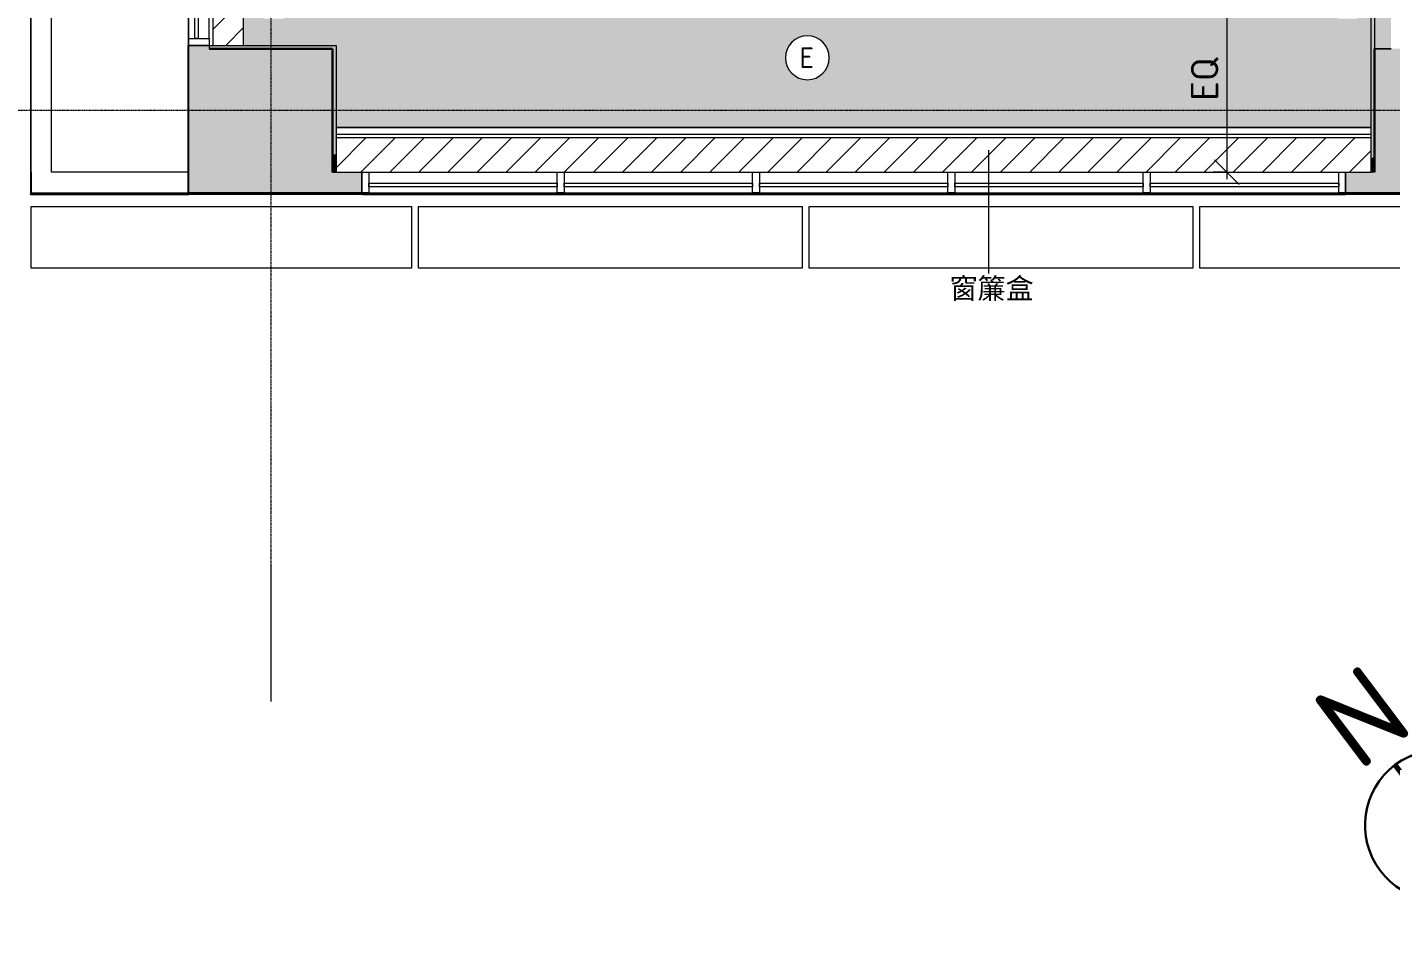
# Model space of a CAD drawing. Header units: centimetres. Extents: x -391356 to -382095, y -768 to 204275.
# Drawn here: x -390589 to -389594, y 200165 to 200824 of the extents above; entities that cross this region are included whole.
import ezdxf

# ---------------------------------------------------------------- set-up
doc = ezdxf.new("R2010")
doc.units = ezdxf.units.CM
doc.linetypes.add('虛線圓點 3_16_', pattern=[0.79375, 0.47625, -0.15875, 0, -0.15875])
for name, color, linetype, lineweight in [('Medium Lines', 7, 'Continuous', 30), ('North Line', 7, 'Continuous', 70), ('一般標註', 7, 'Continuous', 5), ('一般模型', 7, 'Continuous', 5), ('共用邊緣', 7, 'Continuous', 5), ('天花板', 7, 'Continuous', 5), ('尺寸', 7, 'Continuous', 5), ('尺寸-100', 7, 'Continuous', 5), ('文字註釋', 7, 'Continuous', 5), ('柱線', 7, 'Continuous', 5), ('柱線-1', 7, '虛線圓點 3_16_', 5), ('樓板', 7, 'Continuous', 5), ('牆', 7, 'Continuous', 5), ('結構柱', 7, 'Continuous', 5), ('結構柱-2', 7, 'Continuous', 30), ('線', 7, 'Continuous', 5), ('表面樣式', 7, 'Continuous', 5)]:
    doc.layers.add(name, color=color, linetype=linetype, lineweight=lineweight)
for name, color, linetype, lineweight, true_color in [('塗層 2 _5_-1', 7, 'Continuous', 5, 0xaaaaaa), ('帷幕板-1', 7, 'Continuous', 5, 0xeaeaea), ('帷幕牆豎框-1', 7, 'Continuous', 5, 0xeaeaea), ('牆-1', 7, 'Continuous', 5, 0xe4e4e4), ('結構 _1_-1', 7, 'Continuous', 9, 0xaaaaaa), ('結構柱-1', 7, 'Continuous', 5, 0xeaeaea), ('詳圖項目-3', 11, 'Continuous', 15, 0xffaaaa)]:
    doc.layers.add(name, color=color, linetype=linetype, lineweight=lineweight, true_color=true_color)
doc.styles.add('ISOCPEUR', font='isocpeur.ttf', dxfattribs={"height": 15})
doc.styles.add('ISOCPEUR_3', font='isocpeur.ttf', dxfattribs={"height": 0.625})
doc.styles.add('ISOCPEUR_4', font='isocpeur.ttf', dxfattribs={"height": 20})
doc.styles.add('Microsoft JhengHei UI_2', font='Microsoft JhengHei UI.ttf', dxfattribs={"height": 15})
doc.dimstyles.new('一般標註_小_', dxfattribs={"dimscale": 30.48, "dimtxt": 19.919624, "dimasz": 0.590551, "dimexe": 0.328084, "dimexo": 0.0625, "dimgap": 0, "dimtad": 1, "dimdec": 1, "dimrnd": 0.1, "dimdsep": 46, "dimtxsty": 'ISOCPEUR_4', "dimblk1": 'OBLIQUE', "dimblk2": 'OBLIQUE', "dimsah": 1, "dimcen": 0.09, "dimdle": 0.164042, "dimazin": 0, "dimtfac": 1, "dimtdec": 4, "dimtix": 1, "dimtmove": 0, "dimatfit": 3, "dimfxl": 1.312336, "dimfxlon": 1, "dimtvp": 1, "dimtolj": 1, "dimtzin": 0, "dimarcsym": 2})

# ---------------------------------------------------------------- blocks, each defined once
blk = doc.blocks.new('System Panel - 帷幕玻璃-2951036-一層天花平面圖')
at = {"layer": '帷幕板-1'}
for p, q in [((-68.75, -10.6), (-68.75, -8)), ((-68.75, -8), (68.75, -8)), ((68.75, -8), (68.75, -10.6)), ((68.75, -10.6), (-68.75, -10.6))]:
    blk.add_line(p, q, dxfattribs=at)
blk = doc.blocks.new('Rectangular Mullion - 50x150_E-2047911-一層天花平面圖')
at = {"layer": '帷幕牆豎框-1'}
blk.add_line((-389769.51, 200703.16), (-389632.01, 200703.16), dxfattribs=at)
blk = doc.blocks.new('Rectangular Mullion - 50x150_E-2951038-一層天花平面圖')
at = {"layer": '帷幕牆豎框-1'}
for p, q in [((0, 15), (-5, 15)), ((-5, 15), (-5, 0)), ((0, 0), (0, 15))]:
    blk.add_line(p, q, dxfattribs=at)
blk = doc.blocks.new('Rectangular Mullion - 50x150_E-2951039-一層天花平面圖')
at = {"layer": '帷幕牆豎框-1'}
for p, q in [((-5, 15), (0, 15)), ((-5, 0), (-5, 15)), ((0, 15), (0, 0))]:
    blk.add_line(p, q, dxfattribs=at)
blk = doc.blocks.new('Rectangular Mullion - 50x150_E-2951035-一層天花平面圖')
at = {"layer": '帷幕牆豎框-1'}
for p, q in [((2.5, 15), (-2.5, 15)), ((-2.5, 15), (-2.5, 0)), ((2.5, 0), (2.5, 15))]:
    blk.add_line(p, q, dxfattribs=at)
blk = doc.blocks.new('Rectangular Mullion - 50x150_E-2999908-一層天花平面圖')
at = {"layer": '帷幕牆豎框-1'}
blk.add_line((-390339.51, 200703.16), (-390202.01, 200703.16), dxfattribs=at)
blk = doc.blocks.new('System Panel - 帷幕玻璃-4254856-一層天花平面圖')
at = {"layer": '帷幕板-1'}
for p, q in [((-47.5, 8), (-47.5, 10.6)), ((-47.5, 10.6), (47.5, 10.6)), ((47.5, 10.6), (47.5, 8)), ((47.5, 8), (-47.5, 8))]:
    blk.add_line(p, q, dxfattribs=at)
blk = doc.blocks.new('Rectangular Mullion - 50x150_E-V7-一層天花平面圖')
at = {"layer": '帷幕牆豎框-1'}
for p, q in [((-390470.81, 200815.66), (-390470.81, 200910.66)), ((-390455.81, 200815.66), (-390455.81, 200910.66))]:
    blk.add_line(p, q, dxfattribs=at)
blk = doc.blocks.new('Rectangular Mullion - 50x150_E-2950702-一層天花平面圖')
at = {"layer": '帷幕牆豎框-1'}
for p, q in [((-5, 0), (0, 0)), ((-5, -15), (-5, 0)), ((0, 0), (0, -15)), ((0, -15), (-5, -15))]:
    blk.add_line(p, q, dxfattribs=at)
blk = doc.blocks.new('窗簾盒標準 - 窗簾盒-3396598-一層天花平面圖')
at = {"layer": '一般模型'}
for p, q in [((-131.35, -20), (623.65, -20)), ((623.65, -25), (-131.35, -25))]:
    blk.add_line(p, q, dxfattribs=at)
blk = doc.blocks.new('ANN_指北 - Project-1206059-一層天花平面圖')
at = {"layer": 'Medium Lines'}
for start, end in [(360, 180), (180, 360)]:
    blk.add_arc((0, 0), 0.55, start, end, dxfattribs=at)
at = {"layer": 'North Line'}
blk.add_line((0, 0), (0, 0.55), dxfattribs=at)
at = {"layer": '一般標註', "insert": (-0.2493, 1.2867), "char_height": 0.625, "width": 0.609283, "attachment_point": 1, "style": 'ISOCPEUR_3'}
blk.add_mtext('\\fISOCPEUR|b0|i0|c136|p34|;N', dxfattribs=at)
blk = doc.blocks.new('DIMBLOCK164-一層天花平面圖')
at = {"layer": '尺寸-100'}
for p, q in [((-389713.66, 200852.54), (-389722.66, 200861.54)), ((-389713.66, 200852.54), (-389723.66, 200852.54)), ((-389713.66, 200852.54), (-389713.66, 200713.16)), ((-389713.66, 200852.54), (-389704.66, 200843.54)), ((-389713.66, 200852.54), (-389673.66, 200852.54)), ((-389713.66, 200718.16), (-389722.66, 200727.16)), ((-389713.66, 200718.16), (-389723.66, 200718.16)), ((-389713.66, 200718.16), (-389704.66, 200709.16)), ((-389713.66, 200718.16), (-389673.66, 200718.16))]:
    blk.add_line(p, q, dxfattribs=at)
at = {"layer": '尺寸-100', "color": 0, "insert": (-389739.79, 200770.22), "char_height": 20, "width": 36.315, "attachment_point": 1, "rotation": 90, "line_spacing_factor": 1.149209, "style": 'ISOCPEUR_4'}
blk.add_mtext('EQ', dxfattribs=at)
blk = doc.blocks.new('_Oblique')
at = {"color": 0, "linetype": 'ByBlock', "lineweight": -2}
blk.add_line((-0.5, -0.5), (0.5, 0.5), dxfattribs=at)

msp = doc.modelspace()

# ---------------------------------------------------------------- hatches: boundary and pattern name
at = {"layer": '牆-1'}
h = msp.add_hatch(color=256, dxfattribs=at)
h.paths.add_polyline_path([(-390471.31, 200702.4), (-390470.81, 200702.4), (-390470.81, 200810.66), (-390471.31, 200810.66), (-390471.31, 200702.66)])
h.paths.add_polyline_path([(-390471.31, 201715.66), (-390470.81, 201715.66), (-390470.81, 201808.16), (-390471.31, 201808.16), (-390471.31, 201718.16)])
h.paths.add_polyline_path([(-390471.31, 202702.41), (-390470.81, 202702.41), (-390470.81, 202810.66), (-390471.31, 202810.66), (-390471.31, 202702.41)])
h.paths.add_polyline_path([(-390471.31, 203715.66), (-390470.81, 203715.66), (-390470.81, 203718.16), (-390471.31, 203718.16), (-390471.31, 203716.91)])
for points in [[(-389607.06, 200728.16), (-389605.81, 200728.16), (-389605.81, 201790.66), (-389608.31, 201790.66), (-389608.31, 200728.16)], [(-389605.81, 200808.16), (-389593.81, 200808.16), (-389593.81, 201433.16), (-389605.81, 201433.16), (-389605.81, 200825.12)], [(-390403.81, 200808.16), (-390365.81, 200808.16), (-390365.81, 200810.66), (-390455.81, 200810.66), (-390455.81, 200808.16), (-390413.81, 200808.16)], [(-390365.65, 200730.66), (-390363.31, 200730.66), (-390363.42, 200810.66), (-390365.81, 200810.66), (-390365.81, 200730.66)], [(-390363.31, 200728.16), (-390363.31, 200730.66), (-390365.81, 200730.66), (-390365.81, 200728.16), (-390365.65, 200728.16)], [(-390365.81, 200718.16), (-390363.31, 200718.16), (-390363.31, 200728.16), (-390365.81, 200728.16), (-390365.81, 200725.66)], [(-389607.06, 200718.16), (-389607.06, 200728.16), (-389608.31, 200728.16), (-389608.31, 200718.16)]]:
    msp.add_hatch(color=256, dxfattribs=at).paths.add_polyline_path(points)
h = msp.add_hatch(color=256, dxfattribs=at)
h.paths.add_polyline_path([(-390470.81, 200701.9), (-390455.81, 200701.9), (-390455.88, 200702.4), (-390470.81, 200702.4)])
h.paths.add_polyline_path([(-390455.81, 200703.16), (-390455.81, 200810.66), (-390470.81, 200810.66), (-390470.81, 200703.16)])
h = msp.add_hatch(color=256, dxfattribs=at)
h.paths.add_polyline_path([(-387764.26, 200703.16), (-387750.81, 200703.16), (-387750.81, 200718.16), (-388007.31, 200718.16), (-388007.31, 200703.16), (-387880.81, 200703.16)])
h.paths.add_polyline_path([(-390390.36, 200703.16), (-390344.51, 200703.16), (-390344.51, 200718.16), (-390455.81, 200718.16), (-390455.81, 200703.16)])
h.paths.add_polyline_path([(-389605.65, 200703.16), (-389469.51, 200703.16), (-389469.51, 200718.16), (-389627.01, 200718.16), (-389627.01, 200703.16), (-389605.81, 200703.16)])
h.paths.add_polyline_path([(-388752.01, 200703.16), (-388598.31, 200703.16), (-388598.31, 200718.16), (-388752.01, 200718.16), (-388752.01, 200710.66)])
h.paths.add_polyline_path([(-388448.31, 200703.16), (-388157.31, 200703.16), (-388157.31, 200718.16), (-388448.31, 200718.16), (-388448.31, 200710.66)])
h = msp.add_hatch(color=256, dxfattribs=at)
h.paths.add_polyline_path([(-387764.26, 200701.9), (-387750.31, 200701.9), (-387750.31, 200702.4), (-388007.07, 200702.4), (-388007.07, 200701.9), (-387765.81, 200701.9)])
h.paths.add_polyline_path([(-390390.36, 200701.9), (-390343.81, 200701.9), (-390343.81, 200702.4), (-390455.81, 200702.4), (-390455.81, 200701.9)])
h.paths.add_polyline_path([(-389627.01, 200701.9), (-389469.55, 200701.9), (-389469.55, 200702.4), (-389627.01, 200702.4)])
h.paths.add_polyline_path([(-388752.05, 200701.9), (-388598.35, 200701.9), (-388598.35, 200702.4), (-388752.05, 200702.4)])
h.paths.add_polyline_path([(-388448.35, 200701.9), (-388157.3, 200701.9), (-388157.31, 200702.4), (-388448.35, 200702.4)])
at = {"layer": '結構柱-1'}
for points in [[(-390434.03, 200718.16), (-390365.81, 200718.16), (-390365.81, 200808.16), (-390455.81, 200808.16), (-390455.81, 200718.16)], [(-389605.65, 200718.16), (-389515.81, 200718.16), (-389515.81, 200808.16), (-389605.81, 200808.16), (-389605.81, 200718.16)]]:
    msp.add_hatch(color=256, dxfattribs=at).paths.add_polyline_path(points)
at = {"layer": '表面樣式'}
h = msp.add_hatch(dxfattribs=at)
h.set_pattern_fill('FP_3', color=256, style=0, pattern_type=2)
h.set_pattern_definition([(45, (0, 0), (-17.6776695, 17.6776695), []), (17, (0, 0), (5.13787717, 15.6876454), [0.33528, -15.965, 0.33528, -8.865, -13.4]), (17, (0, 0), (5.13787717, 15.6876454), [-25.5, 0.33528, -13.065]), (48, (0, 0), (-3.6013999, 16.02622597), [0.33528, -15.865, 0.33528, -16.065, -13.2]), (48, (0, 0), (-3.6013999, 16.02622597), [-32.6, 0.33528, -12.865]), (71, (0, 0), (-9.4824996, 13.31248292), [0.33528, -15.665, 0.33528, -8.725, -13.1]), (71, (0, 0), (-9.4824996, 13.31248292), [-25.06, 0.33528, -12.765])])
h.paths.add_polyline_path([(-389607.06, 200718.16), (-389605.81, 200718.16), (-389605.81, 200725.66), (-389607.06, 200725.66), (-389607.06, 200718.18)])
h.paths.add_polyline_path([(-390034.9, 200750.66), (-389608.31, 200750.66), (-389608.31, 201790.66), (-390363.31, 201790.66), (-390363.31, 201715.66), (-390430.81, 201715.66), (-390430.81, 201662.79), (-390415.81, 201662.79), (-390415.81, 201682.16), (-390401.81, 201682.16), (-390401.81, 201662.79), (-389672.06, 201662.79), (-389672.06, 201654.79), (-390401.81, 201654.79), (-390401.81, 201528.41), (-389672.06, 201528.41), (-389672.06, 201520.41), (-390401.81, 201520.41), (-390401.81, 201394.04), (-389672.06, 201394.04), (-389672.06, 201386.04), (-390401.81, 201386.04), (-390401.81, 201259.66), (-389672.06, 201259.66), (-389672.06, 201251.66), (-390401.81, 201251.66), (-390401.81, 201125.29), (-389672.06, 201125.29), (-389672.06, 201117.29), (-390401.81, 201117.29), (-390401.81, 200990.91), (-390392.06, 200990.91), (-390392.06, 200991.29), (-389672.06, 200991.29), (-389672.06, 200983.29), (-389731.06, 200983.29), (-389731.06, 200982.91), (-390401.81, 200982.91), (-390401.81, 200830.16), (-390415.81, 200830.24), (-390415.81, 200982.91), (-390430.81, 200982.91), (-390430.81, 200810.66), (-390363.31, 200810.66), (-390363.31, 200750.66), (-390151.63, 200750.66)])
h.paths.add_polyline_path([(-390019.56, 200785.6), (-390020.39, 200785.62), (-390022.06, 200785.8), (-390024.9, 200786.52), (-390027.19, 200787.54), (-390028.96, 200788.66), (-390029.95, 200789.43), (-390031.72, 200791.21), (-390032.98, 200792.89), (-390033.62, 200793.97), (-390034.34, 200795.48), (-390034.9, 200797.06), (-390035.42, 200799.51), (-390035.55, 200802.02), (-390035.29, 200804.52), (-390034.9, 200806.14), (-390034.34, 200807.72), (-390032.98, 200810.31), (-390031.72, 200811.99), (-390031.16, 200812.61), (-390028.96, 200814.54), (-390026.82, 200815.86), (-390024.9, 200816.68), (-390023.7, 200817.06), (-390022.06, 200817.4), (-390019.56, 200817.6), (-390017.34, 200817.43), (-390017.05, 200817.4), (-390014.22, 200816.68), (-390011.92, 200815.66), (-390010.15, 200814.54), (-390009.17, 200813.77), (-390007.39, 200811.99), (-390006.14, 200810.31), (-390005.5, 200809.24), (-390004.77, 200807.72), (-390004.05, 200805.45), (-390003.69, 200803.69), (-390003.56, 200801.18), (-390003.82, 200798.68), (-390004.22, 200797.06), (-390004.77, 200795.48), (-390006.14, 200792.89), (-390007.39, 200791.21), (-390007.95, 200790.59), (-390010.15, 200788.66), (-390012.29, 200787.34), (-390014.22, 200786.52), (-390015.42, 200786.15), (-390017.34, 200785.77), (-390018.72, 200785.62)])
h.paths.add_polyline_path([(-389620.31, 200830.16), (-389632.31, 200830.16), (-389632.31, 201682.16), (-389618.31, 201682.16), (-389618.31, 200830.16), (-389619.95, 200830.16)])
h.paths.add_polyline_path([(-390270.99, 200848.54), (-390378.56, 200848.54), (-390378.56, 200856.54), (-389719.56, 200856.54), (-389719.56, 200848.54), (-390262.52, 200848.54)])
h.paths.add_polyline_path([(-390035.56, 200897.07), (-390035.56, 200935.6), (-390003.56, 200935.6), (-390003.56, 200897.07), (-390032.26, 200897.07)])
h.paths.add_polyline_path([(-390427.36, 200990.91), (-390415.81, 200990.91), (-390415.81, 201117.29), (-390430.81, 201117.29), (-390430.81, 200990.91)])
h.paths.add_polyline_path([(-390415.81, 201125.29), (-390415.81, 201251.66), (-390430.81, 201251.66), (-390430.81, 201125.29), (-390424.72, 201125.29)])
h.paths.add_polyline_path([(-390430.81, 201259.66), (-390415.81, 201259.66), (-390415.81, 201386.04), (-390430.81, 201386.04), (-390430.81, 201291.85)])
h.paths.add_polyline_path([(-390019.56, 201306.85), (-390020.39, 201306.87), (-390022.06, 201307.05), (-390024.9, 201307.77), (-390027.19, 201308.79), (-390028.96, 201309.91), (-390029.95, 201310.68), (-390031.72, 201312.46), (-390032.98, 201314.14), (-390033.62, 201315.22), (-390034.34, 201316.73), (-390034.9, 201318.31), (-390035.42, 201320.76), (-390035.54, 201323.46), (-390035.29, 201325.77), (-390034.9, 201327.39), (-390034.34, 201328.97), (-390032.98, 201331.56), (-390031.72, 201333.24), (-390031.16, 201333.86), (-390028.96, 201335.79), (-390026.82, 201337.11), (-390024.9, 201337.93), (-390022.68, 201338.52), (-390022.06, 201338.65), (-390019.56, 201338.85), (-390018.72, 201338.83), (-390016.44, 201338.52), (-390014.22, 201337.93), (-390011.92, 201336.91), (-390010.15, 201335.79), (-390009.17, 201335.02), (-390007.39, 201333.24), (-390006.14, 201331.56), (-390005.5, 201330.49), (-390004.77, 201328.97), (-390004.22, 201327.39), (-390003.69, 201324.94), (-390003.56, 201322.43), (-390003.82, 201319.93), (-390004.33, 201317.98), (-390004.77, 201316.73), (-390006.14, 201314.14), (-390007.39, 201312.46), (-390007.95, 201311.84), (-390010.15, 201309.91), (-390012.29, 201308.59), (-390014.22, 201307.77), (-390015.42, 201307.4), (-390017.05, 201307.05), (-390018.72, 201306.87)])
h.paths.add_polyline_path([(-390419.43, 201394.04), (-390415.81, 201394.04), (-390415.81, 201520.41), (-390430.81, 201520.41), (-390430.81, 201394.04)])
h.paths.add_polyline_path([(-390430.81, 201528.41), (-390415.81, 201528.41), (-390415.81, 201654.79), (-390430.81, 201654.79), (-390430.81, 201571.89)])
h.paths.add_polyline_path([(-390003.56, 201568.95), (-390035.56, 201568.95), (-390035.56, 201607.48), (-390003.56, 201607.48), (-390003.56, 201591.6)])
h.paths.add_polyline_path([(-390019.56, 201708.73), (-390020.39, 201708.75), (-390022.06, 201708.92), (-390024.9, 201709.64), (-390027.19, 201710.66), (-390029.13, 201711.91), (-390029.95, 201712.56), (-390031.72, 201714.33), (-390032.98, 201716.01), (-390033.62, 201717.09), (-390034.34, 201718.6), (-390034.9, 201720.18), (-390035.42, 201722.64), (-390035.55, 201725.14), (-390035.29, 201727.64), (-390034.9, 201729.27), (-390034.33, 201730.87), (-390032.98, 201733.44), (-390031.72, 201735.12), (-390031.16, 201735.74), (-390028.96, 201737.67), (-390026.82, 201738.98), (-390024.9, 201739.81), (-390023.7, 201740.18), (-390022.06, 201740.53), (-390019.56, 201740.73), (-390018.72, 201740.7), (-390017.05, 201740.53), (-390014.22, 201739.81), (-390011.92, 201738.79), (-390010.15, 201737.67), (-390009.17, 201736.89), (-390007.39, 201735.12), (-390005.97, 201733.16), (-390005.5, 201732.36), (-390004.77, 201730.85), (-390004.22, 201729.27), (-390003.69, 201726.81), (-390003.56, 201724.31), (-390003.82, 201721.81), (-390004.22, 201720.18), (-390004.77, 201718.6), (-390006.14, 201716.01), (-390007.39, 201714.33), (-390007.95, 201713.71), (-390010.15, 201711.78), (-390012.29, 201710.47), (-390014.22, 201709.64), (-390015.42, 201709.27), (-390017.05, 201708.92), (-390018.72, 201708.75)])
at = {"layer": '詳圖項目-3'}
h = msp.add_hatch(dxfattribs=at)
h.set_pattern_fill('FP_25', color=256, style=0, pattern_type=2)
h.set_pattern_definition([(45, (0, 0), (-10.6066017, 10.6066017), [])])
h.paths.add_polyline_path([(-388708.09, 200718.16), (-388708.09, 200743.16), (-389513.31, 200743.16), (-389513.31, 200718.16), (-388719.21, 200718.16)])
h.paths.add_polyline_path([(-388613.31, 200718.16), (-388403.31, 200718.16), (-388403.31, 200743.16), (-388613.31, 200743.16), (-388613.31, 200718.23)])
h.paths.add_polyline_path([(-390344.51, 200718.16), (-389608.31, 200718.19), (-389608.31, 200743.16), (-390363.31, 200743.16), (-390363.31, 200718.16)])
h.paths.add_polyline_path([(-390451.57, 200810.66), (-390430.81, 200810.66), (-390430.81, 201715.66), (-390453.31, 201715.66), (-390453.31, 200810.66)])

# ---------------------------------------------------------------- linework, layer by layer
at = {"layer": '一般標註'}
for start, end in [(0, 180), (180, 0)]:
    msp.add_arc((-390019.56, 200801.6), 16, start, end, dxfattribs=at)
at = {"layer": '共用邊緣'}
for p, q in [((-390455.81, 200810.66), (-390455.81, 200808.16)), ((-389593.81, 200808.16), (-389605.81, 200808.16))]:
    msp.add_line(p, q, dxfattribs=at)
at = {"layer": '塗層 2 _5_-1'}
for p, q in [((-390471.31, 200702.4), (-390471.31, 200810.66)), ((-390471.31, 200810.66), (-390470.81, 200810.66)), ((-390365.81, 200718.16), (-390365.81, 200728.16)), ((-389607.06, 200728.16), (-389607.06, 200718.16)), ((-390471.31, 200702.4), (-390343.81, 200702.4)), ((-390470.81, 200703.16), (-390470.81, 200702.4)), ((-390343.81, 200701.9), (-390455.81, 200701.9)), ((-390343.81, 200702.4), (-390343.81, 200701.9)), ((-389627.01, 200702.4), (-389469.55, 200702.4)), ((-389627.01, 200701.9), (-389627.01, 200702.4)), ((-389469.55, 200701.9), (-389627.01, 200701.9))]:
    msp.add_line(p, q, dxfattribs=at)
at = {"layer": '天花板'}
for p, q in [((-389608.31, 200750.66), (-390363.31, 200750.66)), ((-389607.06, 200725.66), (-389605.81, 200725.66))]:
    msp.add_line(p, q, dxfattribs=at)
at = {"layer": '柱線'}
msp.add_line((-390410.81, 200432.09), (-390410.81, 200332.09), dxfattribs=at)
at = {"layer": '柱線-1'}
for p, q in [((-390410.81, 204074.73), (-390410.81, 200432.09)), ((-387758.97, 200763.16), (-390618.81, 200763.16))]:
    msp.add_line(p, q, dxfattribs=at)
at = {"layer": '樓板'}
for p, q in [((-390585.81, 200648.14), (-390585.81, 200693.14)), ((-390585.81, 200693.14), (-390308.31, 200693.14)), ((-390308.31, 200693.14), (-390308.31, 200648.14)), ((-390303.31, 200648.14), (-390303.31, 200693.14)), ((-390303.31, 200693.14), (-390023.31, 200693.14)), ((-390023.31, 200693.14), (-390023.31, 200648.14)), ((-390018.31, 200648.14), (-390018.31, 200693.14)), ((-390018.31, 200693.14), (-389738.31, 200693.14)), ((-389738.31, 200693.14), (-389738.31, 200648.14)), ((-389733.31, 200648.14), (-389733.31, 200693.14)), ((-389733.31, 200693.14), (-389453.31, 200693.14)), ((-390308.31, 200648.14), (-390585.81, 200648.14)), ((-390023.31, 200648.14), (-390303.31, 200648.14)), ((-389738.31, 200648.14), (-390018.31, 200648.14)), ((-389453.31, 200648.14), (-389733.31, 200648.14))]:
    msp.add_line(p, q, dxfattribs=at)
at = {"layer": '牆'}
for p, q in [((-390471.31, 201715.66), (-390471.31, 200810.66)), ((-390586.31, 201580.64), (-390586.31, 200702.91)), ((-390585.81, 200702.91), (-390585.81, 201580.64)), ((-390570.81, 200718.16), (-390570.81, 201580.64)), ((-390585.81, 200718.16), (-390585.81, 200703.16)), ((-390471.31, 200718.16), (-390570.81, 200718.16)), ((-390585.81, 200702.91), (-390586.31, 200702.91)), ((-390471.31, 200702.4), (-390586.31, 200702.4)), ((-390586.31, 200701.9), (-390586.31, 200702.4)), ((-390586.31, 200701.9), (-390470.81, 200701.9)), ((-390585.81, 200703.16), (-390471.3, 200703.16)), ((-389627.01, 200702.4), (-390343.81, 200702.4)), ((-390343.81, 200701.9), (-389627.01, 200701.9))]:
    msp.add_line(p, q, dxfattribs=at)
at = {"layer": '結構 _1_-1'}
for p, q in [((-389608.31, 200743.16), (-389608.31, 201790.66)), ((-389605.81, 201793.16), (-389605.81, 200728.16)), ((-390470.81, 200703.16), (-390470.81, 200810.66)), ((-390470.81, 200810.66), (-390453.31, 200810.66)), ((-390430.81, 200810.66), (-390363.31, 200810.66)), ((-390363.31, 200810.66), (-390363.31, 200743.16)), ((-390365.81, 200808.16), (-390455.81, 200808.16)), ((-390365.81, 200728.16), (-390365.81, 200808.16)), ((-390363.31, 200730.66), (-390365.81, 200730.66)), ((-390363.31, 200728.16), (-390365.81, 200728.16)), ((-389605.81, 200728.16), (-389608.31, 200728.16)), ((-390365.81, 200718.16), (-390363.31, 200718.16)), ((-390344.51, 200718.16), (-390344.51, 200703.16)), ((-389627.01, 200703.16), (-389627.01, 200718.16)), ((-389605.81, 200718.16), (-389608.31, 200718.16)), ((-390344.51, 200703.16), (-390470.81, 200703.16)), ((-390470.81, 200701.9), (-390470.81, 200702.4)), ((-390455.81, 200701.9), (-390470.81, 200701.9)), ((-390455.81, 200702.4), (-390455.81, 200701.9)), ((-389469.51, 200703.16), (-389627.01, 200703.16))]:
    msp.add_line(p, q, dxfattribs=at)
at = {"layer": '結構柱'}
msp.add_line((-389605.81, 200808.16), (-389593.81, 200808.16), dxfattribs=at)
at = {"layer": '結構柱-2'}
for p, q in [((-390455.81, 200808.16), (-390365.81, 200808.16)), ((-390365.81, 200808.16), (-390365.81, 200718.16)), ((-389605.81, 200718.16), (-389605.81, 200808.16))]:
    msp.add_line(p, q, dxfattribs=at)
at = {"layer": '線'}
for p, q in [((-390453.31, 201715.66), (-390453.31, 200810.66)), ((-390430.81, 200810.66), (-390430.81, 201715.66)), ((-390453.31, 200810.66), (-390430.81, 200810.66)), ((-389608.31, 200743.16), (-390363.31, 200743.16)), ((-390363.31, 200743.16), (-390363.31, 200718.16)), ((-389608.31, 200718.16), (-389608.31, 200743.16)), ((-389887.56, 200734.16), (-389887.56, 200644.16)), ((-390363.31, 200718.16), (-389608.31, 200718.16))]:
    msp.add_line(p, q, dxfattribs=at)

# ---------------------------------------------------------------- block references
at = {"layer": '一般標註', "xscale": 100, "yscale": 100, "zscale": 100, "rotation": 36.99999999999964}
msp.add_blockref('ANN_指北 - Project-1206059-一層天花平面圖', (-389557.87, 200241.79), dxfattribs=at)
at = {"layer": '一般模型', "rotation": 180}
msp.add_blockref('窗簾盒標準 - 窗簾盒-3396598-一層天花平面圖', (-389739.65, 200725.66), dxfattribs=at)
at = {"layer": '帷幕板-1', "rotation": 90}
msp.add_blockref('System Panel - 帷幕玻璃-4254856-一層天花平面圖', (-390455.81, 200863.16), dxfattribs=at)
at = {"layer": '帷幕板-1'}
for p in [(-390270.76, 200718.16), (-390128.26, 200718.16), (-389985.76, 200718.16), (-389843.26, 200718.16), (-389700.76, 200718.16)]:
    msp.add_blockref('System Panel - 帷幕玻璃-2951036-一層天花平面圖', p, dxfattribs=at)
at = {"layer": '帷幕牆豎框-1'}
for name, p in [('Rectangular Mullion - 50x150_E-V7-一層天花平面圖', (0, 0)), ('Rectangular Mullion - 50x150_E-2999908-一層天花平面圖', (0, 0)), ('Rectangular Mullion - 50x150_E-2047911-一層天花平面圖', (-427.5, 0)), ('Rectangular Mullion - 50x150_E-2047911-一層天花平面圖', (-285, 0)), ('Rectangular Mullion - 50x150_E-2047911-一層天花平面圖', (-142.5, 0)), ('Rectangular Mullion - 50x150_E-2047911-一層天花平面圖', (0, 0))]:
    msp.add_blockref(name, p, dxfattribs=at)
for name, p, rotation in [('Rectangular Mullion - 50x150_E-2950702-一層天花平面圖', (-390455.81, 200810.66), 270), ('Rectangular Mullion - 50x150_E-2951039-一層天花平面圖', (-390344.51, 200718.16), 180)]:
    msp.add_blockref(name, p, dxfattribs=dict(at, rotation=rotation))
at = {"layer": '帷幕牆豎框-1', "extrusion": (0, 0, -1), "rotation": 180}
for name, p in [('Rectangular Mullion - 50x150_E-2951035-一層天花平面圖', (390199.51, 200718.16)), ('Rectangular Mullion - 50x150_E-2951035-一層天花平面圖', (390057.01, 200718.16)), ('Rectangular Mullion - 50x150_E-2951035-一層天花平面圖', (389914.51, 200718.16)), ('Rectangular Mullion - 50x150_E-2951035-一層天花平面圖', (389772.01, 200718.16)), ('Rectangular Mullion - 50x150_E-2951038-一層天花平面圖', (389627.01, 200718.16))]:
    msp.add_blockref(name, p, dxfattribs=at)

# ---------------------------------------------------------------- texts
at = {"layer": '一般標註', "insert": (-390025.39, 200809.15), "char_height": 15, "width": 12.827, "attachment_point": 1, "style": 'ISOCPEUR'}
msp.add_mtext('\\fISOCPEUR|b0|i0|c136|p34|;E', dxfattribs=at)
at = {"layer": '文字註釋', "insert": (-389915.88, 200640.89), "char_height": 15, "width": 69.7468, "attachment_point": 1, "style": 'Microsoft JhengHei UI_2'}
msp.add_mtext('窗簾盒', dxfattribs=at)

# ---------------------------------------------------------------- dimensions: what is measured, and where the dimension line sits
at = {"layer": '尺寸'}
dim = msp.add_linear_dim(base=(-389713.66, 200718.16), p1=(-389673.66, 200852.54), p2=(-389673.66, 200718.16), angle=90, text='EQ', dimstyle='一般標註_小_', override={"dimpost": '<>', "dimfxl": 134.375}, dxfattribs=at)
dim.commit()
dim.dimension.update_dxf_attribs({"geometry": 'DIMBLOCK164-一層天花平面圖', "text_midpoint": (-389723.66, 200785.35)})

doc.saveas('drawing.dxf')
